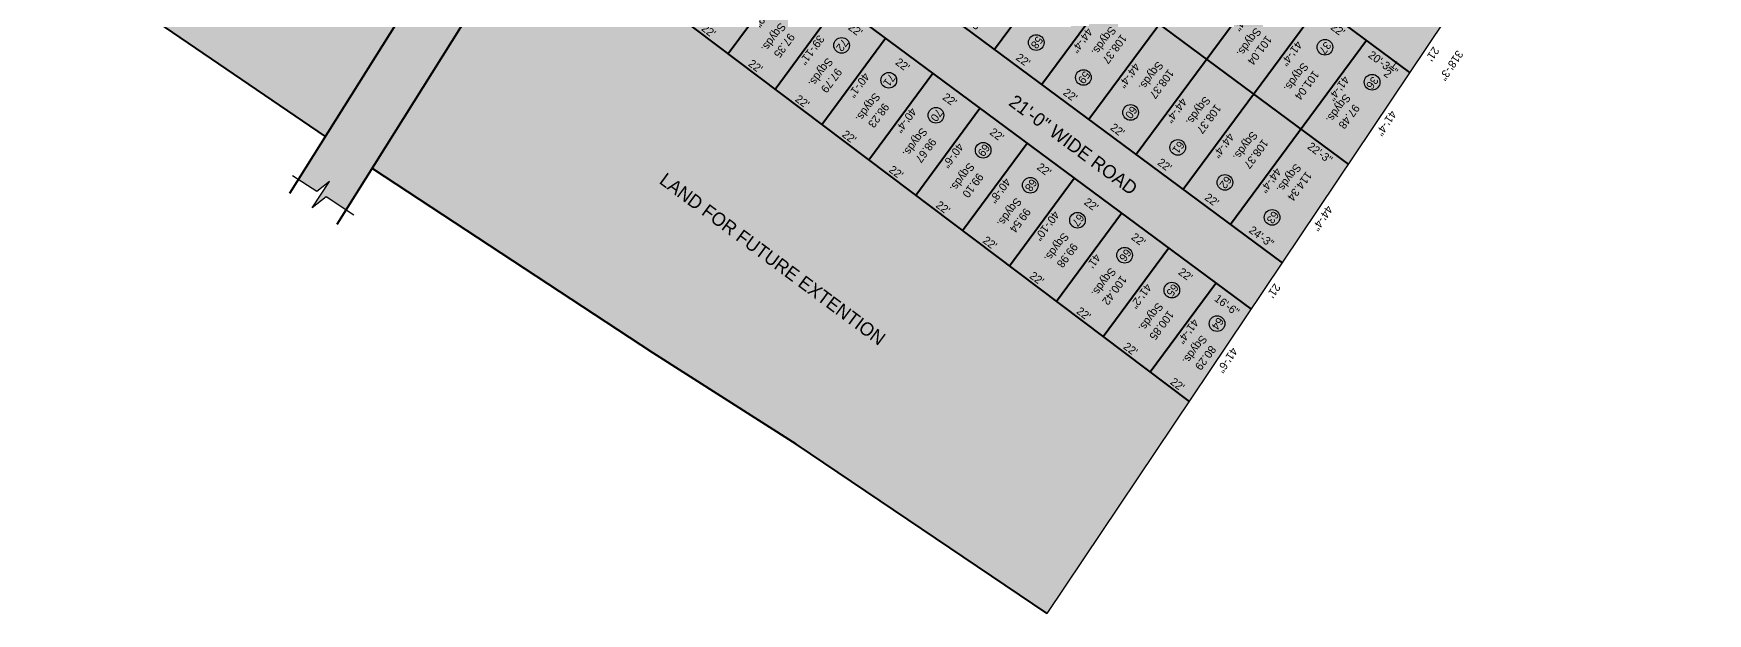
# Model space of a CAD drawing. Header units: inches. Extents: x 762346 to 770488, y 234893 to 242941.
# Drawn here: x 762904 to 770434, y 235318 to 237923 of the extents above; entities that cross this region are included whole.
import ezdxf

# ---------------------------------------------------------------- set-up
doc = ezdxf.new("R2010")
doc.units = ezdxf.units.IN
doc.header["$MEASUREMENT"] = 0
doc.header["$PDMODE"] = 66
doc.layers.get('Defpoints').update_dxf_attribs({"lineweight": 0})
doc.layers.add('DIM', color=5, linetype='Continuous', lineweight=0)
doc.layers.add('Main Road', color=7, linetype='Continuous')
doc.layers.add('Text', color=7, linetype='Continuous')
doc.styles.get("Standard").update_dxf_attribs({"font": 'comic.ttf'})
doc.dimstyles.new('SEC', dxfattribs={"dimtxt": 10, "dimasz": 0.18, "dimexe": 2, "dimexo": 2.0625, "dimgap": 0.25, "dimtad": 0, "dimdec": 1, "dimrnd": 0.0025, "dimzin": 0, "dimdsep": 46, "dimlunit": 4, "dimtxsty": 'Standard', "dimcen": 0.09, "dimclrd": 256, "dimclre": 256, "dimclrt": 256, "dimadec": 0, "dimazin": 0, "dimtfac": 1, "dimtdec": 1, "dimtofl": 0, "dimtmove": 0, "dimatfit": 3, "dimfxl": 1, "dimtolj": 1, "dimtzin": 0, "dimlwd": -1, "dimlwe": -1, "dimarcsym": 0})

# ---------------------------------------------------------------- blocks, each defined once
blk = doc.blocks.new('*D4')
at = {"layer": 'Defpoints', "color": 0, "transparency": 16777216}
for p in [(765900.6, 243846.4, 99.9), (765938.5, 243846.4), (765900.6, 243582.4, 99.9)]:
    blk.add_point(p, dxfattribs=at)
at = {"layer": 'DIM', "color": 5, "transparency": 16777216, "insert": (765938.5, 243714.4), "char_height": 36, "attachment_point": 5, "rotation": 90}
blk.add_mtext("\\A1;22'", dxfattribs=at)
blk = doc.blocks.new('_Oblique')
at = {"color": 0, "linetype": 'ByBlock', "lineweight": -2}
blk.add_line((-0.5, -0.5), (0.5, 0.5), dxfattribs=at)
blk = doc.blocks.new('*D9')
at = {"layer": 'Defpoints', "color": 0, "transparency": 16777216}
for p in [(766890.6, 243054.4), (766928.4, 243054.4, 99.9), (766928.4, 242790.4, 99.9)]:
    blk.add_point(p, dxfattribs=at)
at = {"layer": 'DIM', "color": 5, "transparency": 16777216, "insert": (766890.6, 242922.4), "char_height": 36, "attachment_point": 5, "rotation": 90}
blk.add_mtext("\\A1;22'", dxfattribs=at)
blk = doc.blocks.new('*D10')
at = {"layer": 'Defpoints', "color": 0, "transparency": 16777216}
for p in [(766890.6, 243318.4), (766928.4, 243318.4, 99.9), (766928.4, 243054.4, 99.9)]:
    blk.add_point(p, dxfattribs=at)
at = {"layer": 'DIM', "color": 5, "transparency": 16777216, "insert": (766890.6, 243186.4), "char_height": 36, "attachment_point": 5, "rotation": 90}
blk.add_mtext("\\A1;22'", dxfattribs=at)
blk = doc.blocks.new('*D11')
at = {"layer": 'Defpoints', "color": 0, "transparency": 16777216}
for p in [(766890.6, 243582.4), (766928.4, 243582.4, 99.9), (766928.4, 243318.4, 99.9)]:
    blk.add_point(p, dxfattribs=at)
at = {"layer": 'DIM', "color": 5, "transparency": 16777216, "insert": (766890.6, 243450.4), "char_height": 36, "attachment_point": 5, "rotation": 90}
blk.add_mtext("\\A1;22'", dxfattribs=at)
blk = doc.blocks.new('*D12')
at = {"layer": 'Defpoints', "color": 0, "transparency": 16777216}
for p in [(766890.6, 243846.4), (766928.4, 243846.4, 99.9), (766928.4, 243582.4, 99.9)]:
    blk.add_point(p, dxfattribs=at)
at = {"layer": 'DIM', "color": 5, "transparency": 16777216, "insert": (766890.6, 243714.4), "char_height": 36, "attachment_point": 5, "rotation": 90}
blk.add_mtext("\\A1;22'", dxfattribs=at)
blk = doc.blocks.new('*D13')
at = {"layer": 'Defpoints', "color": 0, "transparency": 16777216}
for p in [(766890.6, 242790.4), (766928.4, 242790.4, 99.9), (766928.4, 242526.4, 99.9)]:
    blk.add_point(p, dxfattribs=at)
at = {"layer": 'DIM', "color": 5, "transparency": 16777216, "insert": (766890.6, 242658.4), "char_height": 36, "attachment_point": 5, "rotation": 90}
blk.add_mtext("\\A1;22'", dxfattribs=at)
blk = doc.blocks.new('*D14')
at = {"layer": 'Defpoints', "color": 0, "transparency": 16777216}
for p in [(766890.6, 242526.4), (766928.4, 242526.4, 99.9), (766928.4, 242250.4, 99.9)]:
    blk.add_point(p, dxfattribs=at)
at = {"layer": 'DIM', "color": 5, "transparency": 16777216, "insert": (766890.6, 242388.4), "char_height": 36, "attachment_point": 5, "rotation": 90}
blk.add_mtext("\\A1;23'", dxfattribs=at)
blk = doc.blocks.new('*D21')
at = {"layer": 'Defpoints', "color": 0, "transparency": 16777216}
for p in [(766396.4, 243054.4, 99.9), (766928.4, 243083.4), (766928.4, 243054.4, 99.9)]:
    blk.add_point(p, dxfattribs=at)
at = {"layer": 'DIM', "color": 5, "transparency": 16777216, "insert": (766662.4, 243083.4), "char_height": 36, "attachment_point": 5}
blk.add_mtext('\\A1;44\'-4"', dxfattribs=at)
blk = doc.blocks.new('*D188')
at = {"layer": 'Defpoints', "color": 0, "transparency": 16777216}
for p in [(766396.4, 242790.4, 99.9), (766928.4, 242819.4), (766928.4, 242790.4, 99.9)]:
    blk.add_point(p, dxfattribs=at)
at = {"layer": 'DIM', "color": 5, "transparency": 16777216, "insert": (766662.4, 242819.4), "char_height": 36, "attachment_point": 5}
blk.add_mtext('\\A1;44\'-4"', dxfattribs=at)
blk = doc.blocks.new('*D190')
at = {"layer": 'Defpoints', "color": 0, "transparency": 16777216}
for p in [(766396.4, 242526.4, 99.9), (766928.4, 242555.4), (766928.4, 242526.4, 99.9)]:
    blk.add_point(p, dxfattribs=at)
at = {"layer": 'DIM', "color": 5, "transparency": 16777216, "insert": (766662.4, 242555.4), "char_height": 36, "attachment_point": 5}
blk.add_mtext('\\A1;44\'-4"', dxfattribs=at)
blk = doc.blocks.new('*D193')
at = {"layer": 'Defpoints', "color": 0, "transparency": 16777216}
for p in [(765900.6, 243318.4, 99.9), (766396.4, 243347.4), (766396.4, 243318.4, 99.9)]:
    blk.add_point(p, dxfattribs=at)
at = {"layer": 'DIM', "color": 5, "transparency": 16777216, "insert": (766148.5, 243347.4), "char_height": 36, "attachment_point": 5}
blk.add_mtext('\\A1;41\'-4"', dxfattribs=at)
blk = doc.blocks.new('*D194')
at = {"layer": 'Defpoints', "color": 0, "transparency": 16777216}
for p in [(766396.4, 243318.4, 99.9), (766928.4, 243347.4), (766928.4, 243318.4, 99.9)]:
    blk.add_point(p, dxfattribs=at)
at = {"layer": 'DIM', "color": 5, "transparency": 16777216, "insert": (766662.4, 243347.4), "char_height": 36, "attachment_point": 5}
blk.add_mtext('\\A1;44\'-4"', dxfattribs=at)
blk = doc.blocks.new('*D195')
at = {"layer": 'Defpoints', "color": 0, "transparency": 16777216}
for p in [(765900.6, 243582.4, 99.9), (766396.4, 243611.4), (766396.4, 243582.4, 99.9)]:
    blk.add_point(p, dxfattribs=at)
at = {"layer": 'DIM', "color": 5, "transparency": 16777216, "insert": (766148.5, 243611.4), "char_height": 36, "attachment_point": 5}
blk.add_mtext('\\A1;41\'-4"', dxfattribs=at)
blk = doc.blocks.new('*D196')
at = {"layer": 'Defpoints', "color": 0, "transparency": 16777216}
for p in [(766396.4, 243582.4, 99.9), (766928.4, 243611.4), (766928.4, 243582.4, 99.9)]:
    blk.add_point(p, dxfattribs=at)
at = {"layer": 'DIM', "color": 5, "transparency": 16777216, "insert": (766662.4, 243611.4), "char_height": 36, "attachment_point": 5}
blk.add_mtext('\\A1;44\'-4"', dxfattribs=at)
blk = doc.blocks.new('*D197')
at = {"layer": 'Defpoints', "color": 0, "transparency": 16777216}
for p in [(765900.6, 243846.4, 99.9), (766396.4, 243875.4), (766396.4, 243846.4, 99.9)]:
    blk.add_point(p, dxfattribs=at)
at = {"layer": 'DIM', "color": 5, "transparency": 16777216, "insert": (766148.5, 243875.4), "char_height": 36, "attachment_point": 5}
blk.add_mtext('\\A1;41\'-4"', dxfattribs=at)
blk = doc.blocks.new('*D198')
at = {"layer": 'Defpoints', "color": 0, "transparency": 16777216}
for p in [(766396.4, 243846.4, 99.9), (766928.4, 243875.4), (766928.4, 243846.4, 99.9)]:
    blk.add_point(p, dxfattribs=at)
at = {"layer": 'DIM', "color": 5, "transparency": 16777216, "insert": (766662.4, 243875.4), "char_height": 36, "attachment_point": 5}
blk.add_mtext('\\A1;44\'-4"', dxfattribs=at)
blk = doc.blocks.new('*D199')
at = {"layer": 'Defpoints', "color": 0, "transparency": 16777216}
for p in [(765900.6, 244089.7, 99.9), (765938.5, 244089.7), (765900.6, 243846.4, 99.9)]:
    blk.add_point(p, dxfattribs=at)
at = {"layer": 'DIM', "color": 5, "transparency": 16777216, "insert": (765938.5, 243968.1), "char_height": 36, "attachment_point": 5, "rotation": 90}
blk.add_mtext('\\A1;20\'-3{\\H1x;\\S1/2;}"', dxfattribs=at)
blk = doc.blocks.new('*D200')
at = {"layer": 'Defpoints', "color": 0, "transparency": 16777216}
for p in [(766890.6, 244137.3), (766928.4, 244137.3, 99.9), (766928.4, 243846.4, 99.9)]:
    blk.add_point(p, dxfattribs=at)
at = {"layer": 'DIM', "color": 5, "transparency": 16777216, "insert": (766890.6, 243991.9), "char_height": 36, "attachment_point": 5, "rotation": 90}
blk.add_mtext('\\A1;24\'-3"', dxfattribs=at)
blk = doc.blocks.new('*D302')
at = {"layer": 'Defpoints', "color": 0, "transparency": 16777216}
for p in [(766396.4, 244112.7), (766396.4, 243846.4), (766431.3, 243846.4)]:
    blk.add_point(p, dxfattribs=at)
at = {"layer": 'DIM', "color": 5, "transparency": 16777216, "insert": (766431.3, 243979.6), "char_height": 36, "attachment_point": 5, "rotation": 90}
blk.add_mtext('\\A1;22\'-3"', dxfattribs=at)
blk = doc.blocks.new('*D266')
at = {"layer": 'Defpoints', "color": 0, "transparency": 16777216}
for p in [(767659.4, 241868.1), (767180.4, 241839.1, 99.9), (767659.4, 241839.1, 99.9)]:
    blk.add_point(p, dxfattribs=at)
at = {"layer": 'DIM', "color": 5, "transparency": 16777216, "insert": (767419.9, 241868.1), "char_height": 36, "attachment_point": 5}
blk.add_mtext('\\A1;39\'-11"', dxfattribs=at)
blk = doc.blocks.new('*D267')
at = {"layer": 'Defpoints', "color": 0, "transparency": 16777216}
for p in [(767180.4, 241575.1, 99.9), (767657.2, 241604.1), (767657.2, 241575.1, 99.9)]:
    blk.add_point(p, dxfattribs=at)
at = {"layer": 'DIM', "color": 5, "transparency": 16777216, "insert": (767418.8, 241604.1), "char_height": 36, "attachment_point": 5}
blk.add_mtext('\\A1;39\'-9"', dxfattribs=at)
blk = doc.blocks.new('*D268')
at = {"layer": 'Defpoints', "color": 0, "transparency": 16777216}
for p in [(767180.4, 242103.1, 99.9), (767661.5, 242132.1), (767661.5, 242103.1, 99.9)]:
    blk.add_point(p, dxfattribs=at)
at = {"layer": 'DIM', "color": 5, "transparency": 16777216, "insert": (767421, 242132.1), "char_height": 36, "attachment_point": 5}
blk.add_mtext('\\A1;40\'-1"', dxfattribs=at)
blk = doc.blocks.new('*D269')
at = {"layer": 'Defpoints', "color": 0, "transparency": 16777216}
for p in [(767663.7, 242396.1), (767180.4, 242367.1, 99.9), (767663.7, 242367.1, 99.9)]:
    blk.add_point(p, dxfattribs=at)
at = {"layer": 'DIM', "color": 5, "transparency": 16777216, "insert": (767422, 242396.1), "char_height": 36, "attachment_point": 5}
blk.add_mtext('\\A1;40\'-4"', dxfattribs=at)
blk = doc.blocks.new('*D270')
at = {"layer": 'Defpoints', "color": 0, "transparency": 16777216}
for p in [(767180.4, 242631.1, 99.9), (767665.8, 242660.1), (767665.8, 242631.1, 99.9)]:
    blk.add_point(p, dxfattribs=at)
at = {"layer": 'DIM', "color": 5, "transparency": 16777216, "insert": (767423.1, 242660.1), "char_height": 36, "attachment_point": 5}
blk.add_mtext('\\A1;40\'-6"', dxfattribs=at)
blk = doc.blocks.new('*D271')
at = {"layer": 'Defpoints', "color": 0, "transparency": 16777216}
for p in [(767668, 242924.1), (767180.4, 242895.1, 99.9), (767668, 242895.1, 99.9)]:
    blk.add_point(p, dxfattribs=at)
at = {"layer": 'DIM', "color": 5, "transparency": 16777216, "insert": (767424.2, 242924.1), "char_height": 36, "attachment_point": 5}
blk.add_mtext('\\A1;40\'-8"', dxfattribs=at)
blk = doc.blocks.new('*D250')
at = {"layer": 'Defpoints', "color": 0, "transparency": 16777216}
for p in [(767672.3, 243452.1), (767180.4, 243423.1, 99.9), (767672.3, 243423, 99.9)]:
    blk.add_point(p, dxfattribs=at)
at = {"layer": 'DIM', "color": 5, "transparency": 16777216, "insert": (767426.3, 243452.1), "char_height": 36, "attachment_point": 5}
blk.add_mtext("\\A1;41'", dxfattribs=at)
blk = doc.blocks.new('*D251')
at = {"layer": 'Defpoints', "color": 0, "transparency": 16777216}
for p in [(767180.4, 243159.1, 99.9), (767670.1, 243188.1), (767670.1, 243159.1, 99.9)]:
    blk.add_point(p, dxfattribs=at)
at = {"layer": 'DIM', "color": 5, "transparency": 16777216, "insert": (767425.3, 243188.1), "char_height": 36, "attachment_point": 5}
blk.add_mtext('\\A1;40\'-10"', dxfattribs=at)
blk = doc.blocks.new('*D252')
at = {"layer": 'Defpoints', "color": 0, "transparency": 16777216}
for p in [(767180.4, 243687.1, 99.9), (767674.4, 243716.1), (767674.4, 243687.1, 99.9)]:
    blk.add_point(p, dxfattribs=at)
at = {"layer": 'DIM', "color": 5, "transparency": 16777216, "insert": (767427.4, 243716.1), "char_height": 36, "attachment_point": 5}
blk.add_mtext('\\A1;41\'-2"', dxfattribs=at)
blk = doc.blocks.new('*D253')
at = {"layer": 'Defpoints', "color": 0, "transparency": 16777216}
for p in [(767676.6, 243980.1), (767180.4, 243951.1, 99.9), (767676.6, 243951.1, 99.9)]:
    blk.add_point(p, dxfattribs=at)
at = {"layer": 'DIM', "color": 5, "transparency": 16777216, "insert": (767428.5, 243980.1), "char_height": 36, "attachment_point": 5}
blk.add_mtext('\\A1;41\'-4"', dxfattribs=at)
blk = doc.blocks.new('*D258')
at = {"layer": 'Defpoints', "color": 0, "transparency": 16777216}
for p in [(767180.4, 242103.1), (767230.1, 242103.1), (767180.4, 241839.1)]:
    blk.add_point(p, dxfattribs=at)
at = {"layer": 'DIM', "color": 5, "transparency": 16777216, "insert": (767230.1, 241971.1), "char_height": 36, "attachment_point": 5, "rotation": 90}
blk.add_mtext("\\A1;22'", dxfattribs=at)
blk = doc.blocks.new('*D259')
at = {"layer": 'Defpoints', "color": 0, "transparency": 16777216}
for p in [(767180.4, 242367.1), (767230.1, 242367.1), (767180.4, 242103.1)]:
    blk.add_point(p, dxfattribs=at)
at = {"layer": 'DIM', "color": 5, "transparency": 16777216, "insert": (767230.1, 242235.1), "char_height": 36, "attachment_point": 5, "rotation": 90}
blk.add_mtext("\\A1;22'", dxfattribs=at)
blk = doc.blocks.new('*D260')
at = {"layer": 'Defpoints', "color": 0, "transparency": 16777216}
for p in [(767180.4, 242631.1), (767230.1, 242631.1), (767180.4, 242367.1)]:
    blk.add_point(p, dxfattribs=at)
at = {"layer": 'DIM', "color": 5, "transparency": 16777216, "insert": (767230.1, 242499.1), "char_height": 36, "attachment_point": 5, "rotation": 90}
blk.add_mtext("\\A1;22'", dxfattribs=at)
blk = doc.blocks.new('*D261')
at = {"layer": 'Defpoints', "color": 0, "transparency": 16777216}
for p in [(767180.4, 242895.1), (767230.1, 242895.1), (767180.4, 242631.1)]:
    blk.add_point(p, dxfattribs=at)
at = {"layer": 'DIM', "color": 5, "transparency": 16777216, "insert": (767230.1, 242763.1), "char_height": 36, "attachment_point": 5, "rotation": 90}
blk.add_mtext("\\A1;22'", dxfattribs=at)
blk = doc.blocks.new('*D213')
at = {"layer": 'Defpoints', "color": 0, "transparency": 16777216}
for p in [(767180.4, 243159.1), (767230.1, 243159.1), (767180.4, 242895.1)]:
    blk.add_point(p, dxfattribs=at)
at = {"layer": 'DIM', "color": 5, "transparency": 16777216, "insert": (767230.1, 243027.1), "char_height": 36, "attachment_point": 5, "rotation": 90}
blk.add_mtext("\\A1;22'", dxfattribs=at)
blk = doc.blocks.new('*D214')
at = {"layer": 'Defpoints', "color": 0, "transparency": 16777216}
for p in [(767180.4, 243423.1), (767230.1, 243423.1), (767180.4, 243159.1)]:
    blk.add_point(p, dxfattribs=at)
at = {"layer": 'DIM', "color": 5, "transparency": 16777216, "insert": (767230.1, 243291.1), "char_height": 36, "attachment_point": 5, "rotation": 90}
blk.add_mtext("\\A1;22'", dxfattribs=at)
blk = doc.blocks.new('*D215')
at = {"layer": 'Defpoints', "color": 0, "transparency": 16777216}
for p in [(767180.4, 243687.1), (767230.1, 243687.1), (767180.4, 243423.1)]:
    blk.add_point(p, dxfattribs=at)
at = {"layer": 'DIM', "color": 5, "transparency": 16777216, "insert": (767230.1, 243555.1), "char_height": 36, "attachment_point": 5, "rotation": 90}
blk.add_mtext("\\A1;22'", dxfattribs=at)
blk = doc.blocks.new('*D216')
at = {"layer": 'Defpoints', "color": 0, "transparency": 16777216}
for p in [(767180.4, 243951.1), (767230.1, 243951.1), (767180.4, 243687.1)]:
    blk.add_point(p, dxfattribs=at)
at = {"layer": 'DIM', "color": 5, "transparency": 16777216, "insert": (767230.1, 243819.1), "char_height": 36, "attachment_point": 5, "rotation": 90}
blk.add_mtext("\\A1;22'", dxfattribs=at)
blk = doc.blocks.new('*D217')
at = {"layer": 'Defpoints', "color": 0, "transparency": 16777216}
for p in [(767180.4, 244149), (767230.1, 244149), (767180.4, 243951.1)]:
    blk.add_point(p, dxfattribs=at)
at = {"layer": 'DIM', "color": 5, "transparency": 16777216, "insert": (767230.1, 244050), "char_height": 36, "attachment_point": 5, "rotation": 90}
blk.add_mtext('\\A1;16\'-6"', dxfattribs=at)
blk = doc.blocks.new('*D222')
at = {"layer": 'Defpoints', "color": 0, "transparency": 16777216}
for p in [(765898.8, 244128.6), (765648.6, 244078.1), (765900.6, 244089.7)]:
    blk.add_point(p, dxfattribs=at)
at = {"layer": 'DIM', "color": 5, "transparency": 16777216, "insert": (765772.8, 244122.8), "char_height": 36, "attachment_point": 5, "rotation": 2.64879}
blk.add_mtext("\\A1;21'", dxfattribs=at)
blk = doc.blocks.new('*D223')
at = {"layer": 'Defpoints', "color": 0, "transparency": 16777216}
for p in [(766394.6, 244151.5), (766396.4, 244112.7), (765900.6, 244089.7)]:
    blk.add_point(p, dxfattribs=at)
at = {"layer": 'DIM', "color": 5, "transparency": 16777216, "insert": (766146.7, 244140.1), "char_height": 36, "attachment_point": 5, "rotation": 2.64879}
blk.add_mtext('\\A1;41\'-4"', dxfattribs=at)
blk = doc.blocks.new('*D224')
at = {"layer": 'Defpoints', "color": 0, "transparency": 16777216}
for p in [(766396.4, 244112.7), (766926.6, 244176.2), (766928.4, 244137.3)]:
    blk.add_point(p, dxfattribs=at)
at = {"layer": 'DIM', "color": 5, "transparency": 16777216, "insert": (766660.6, 244163.8), "char_height": 36, "attachment_point": 5, "rotation": 2.64879}
blk.add_mtext('\\A1;44\'-4"', dxfattribs=at)
blk = doc.blocks.new('*D225')
at = {"layer": 'Defpoints', "color": 0, "transparency": 16777216}
for p in [(767178.6, 244187.8), (766928.4, 244137.3), (767180.4, 244149)]:
    blk.add_point(p, dxfattribs=at)
at = {"layer": 'DIM', "color": 5, "transparency": 16777216, "insert": (767052.6, 244182), "char_height": 36, "attachment_point": 5, "rotation": 2.64879}
blk.add_mtext("\\A1;21'", dxfattribs=at)
blk = doc.blocks.new('*D226')
at = {"layer": 'Defpoints', "color": 0, "transparency": 16777216}
for p in [(767676.6, 244210.9), (767180.4, 244149), (767678.4, 244172)]:
    blk.add_point(p, dxfattribs=at)
at = {"layer": 'DIM', "color": 5, "transparency": 16777216, "insert": (767427.6, 244199.3), "char_height": 36, "attachment_point": 5, "rotation": 2.64879}
blk.add_mtext('\\A1;41\'-6"', dxfattribs=at)
blk = doc.blocks.new('*D299')
at = {"layer": 'Defpoints', "color": 0, "transparency": 16777216}
for p in [(763857.1, 244132.1), (767678.4, 244172), (763863.5, 243995.5)]:
    blk.add_point(p, dxfattribs=at)
at = {"layer": 'DIM', "color": 5, "transparency": 16777216, "insert": (765764.6, 244220.4), "char_height": 36, "attachment_point": 5, "rotation": 2.64879}
blk.add_mtext('\\A1;318\'-3"', dxfattribs=at)
blk = doc.blocks.new('*D277')
at = {"layer": 'Defpoints', "color": 0, "transparency": 16777216}
for p in [(767628.1, 241575.4), (767657.2, 241575.1), (767655.1, 241311.1)]:
    blk.add_point(p, dxfattribs=at)
at = {"layer": 'DIM', "color": 5, "transparency": 16777216, "insert": (767627, 241443.4), "char_height": 36, "attachment_point": 5, "rotation": 89.53329}
blk.add_mtext("\\A1;22'", dxfattribs=at)
blk = doc.blocks.new('*D278')
at = {"layer": 'Defpoints', "color": 0, "transparency": 16777216}
for p in [(767630.3, 241839.4), (767659.4, 241839.1), (767657.2, 241575.1)]:
    blk.add_point(p, dxfattribs=at)
at = {"layer": 'DIM', "color": 5, "transparency": 16777216, "insert": (767629.2, 241707.4), "char_height": 36, "attachment_point": 5, "rotation": 89.53329}
blk.add_mtext("\\A1;22'", dxfattribs=at)
blk = doc.blocks.new('*D279')
at = {"layer": 'Defpoints', "color": 0, "transparency": 16777216}
for p in [(767632.4, 242103.4), (767661.5, 242103.1), (767659.4, 241839.1)]:
    blk.add_point(p, dxfattribs=at)
at = {"layer": 'DIM', "color": 5, "transparency": 16777216, "insert": (767631.3, 241971.4), "char_height": 36, "attachment_point": 5, "rotation": 89.53329}
blk.add_mtext("\\A1;22'", dxfattribs=at)
blk = doc.blocks.new('*D280')
at = {"layer": 'Defpoints', "color": 0, "transparency": 16777216}
for p in [(767634.6, 242367.4), (767663.7, 242367.1), (767661.5, 242103.1)]:
    blk.add_point(p, dxfattribs=at)
at = {"layer": 'DIM', "color": 5, "transparency": 16777216, "insert": (767633.5, 242235.4), "char_height": 36, "attachment_point": 5, "rotation": 89.53329}
blk.add_mtext("\\A1;22'", dxfattribs=at)
blk = doc.blocks.new('*D281')
at = {"layer": 'Defpoints', "color": 0, "transparency": 16777216}
for p in [(767638.9, 242895.4), (767668, 242895.1), (767665.8, 242631.1)]:
    blk.add_point(p, dxfattribs=at)
at = {"layer": 'DIM', "color": 5, "transparency": 16777216, "insert": (767637.8, 242763.4), "char_height": 36, "attachment_point": 5, "rotation": 89.53329}
blk.add_mtext("\\A1;22'", dxfattribs=at)
blk = doc.blocks.new('*D282')
at = {"layer": 'Defpoints', "color": 0, "transparency": 16777216}
for p in [(767636.7, 242631.4), (767665.8, 242631.1), (767663.7, 242367.1)]:
    blk.add_point(p, dxfattribs=at)
at = {"layer": 'DIM', "color": 5, "transparency": 16777216, "insert": (767635.6, 242499.4), "char_height": 36, "attachment_point": 5, "rotation": 89.53329}
blk.add_mtext("\\A1;22'", dxfattribs=at)
blk = doc.blocks.new('*D283')
at = {"layer": 'Defpoints', "color": 0, "transparency": 16777216}
for p in [(767641, 243159.4), (767670.1, 243159.1), (767668, 242895.1)]:
    blk.add_point(p, dxfattribs=at)
at = {"layer": 'DIM', "color": 5, "transparency": 16777216, "insert": (767639.9, 243027.4), "char_height": 36, "attachment_point": 5, "rotation": 89.53329}
blk.add_mtext("\\A1;22'", dxfattribs=at)
blk = doc.blocks.new('*D284')
at = {"layer": 'Defpoints', "color": 0, "transparency": 16777216}
for p in [(767645.3, 243687.4), (767674.4, 243687.1), (767672.3, 243423.1)]:
    blk.add_point(p, dxfattribs=at)
at = {"layer": 'DIM', "color": 5, "transparency": 16777216, "insert": (767644.2, 243555.4), "char_height": 36, "attachment_point": 5, "rotation": 89.53329}
blk.add_mtext("\\A1;22'", dxfattribs=at)
blk = doc.blocks.new('*D285')
at = {"layer": 'Defpoints', "color": 0, "transparency": 16777216}
for p in [(767643.2, 243423.4), (767672.3, 243423.1), (767670.1, 243159.1)]:
    blk.add_point(p, dxfattribs=at)
at = {"layer": 'DIM', "color": 5, "transparency": 16777216, "insert": (767642.1, 243291.4), "char_height": 36, "attachment_point": 5, "rotation": 89.53329}
blk.add_mtext("\\A1;22'", dxfattribs=at)
blk = doc.blocks.new('*D286')
at = {"layer": 'Defpoints', "color": 0, "transparency": 16777216}
for p in [(767649.6, 244215.4), (767678.7, 244215.1), (767676.6, 243951.1)]:
    blk.add_point(p, dxfattribs=at)
at = {"layer": 'DIM', "color": 5, "transparency": 16777216, "insert": (767648.5, 244083.4), "char_height": 36, "attachment_point": 5, "rotation": 89.53329}
blk.add_mtext("\\A1;22'", dxfattribs=at)
blk = doc.blocks.new('*D287')
at = {"layer": 'Defpoints', "color": 0, "transparency": 16777216}
for p in [(767647.5, 243951.4), (767676.6, 243951.1), (767674.4, 243687.1)]:
    blk.add_point(p, dxfattribs=at)
at = {"layer": 'DIM', "color": 5, "transparency": 16777216, "insert": (767646.4, 243819.4), "char_height": 36, "attachment_point": 5, "rotation": 89.53329}
blk.add_mtext("\\A1;22'", dxfattribs=at)
blk = doc.blocks.new('ram')
at = {"true_color": 0xafd9aa}
h = blk.add_hatch(color=9, dxfattribs=at)
h.dxf.hatch_style = 1
h.paths.add_polyline_path([(769034.58, 240340.63), (767662.2, 240235.14), (767662.2, 238500.21), (768825.05, 238551.65), (768813.55, 238857.33), (768911.44, 238860.17), (768905.52, 239071.43), (769083.82, 239077.96)])
h.paths.add_polyline_path([(768938.46, 242102.81), (768885.67, 242864.64), (768824.52, 244225.01), (767678.38, 244171.99), (767648.38, 240489.13), (769024.75, 240594.92)])
h = blk.add_hatch(color=9)
h.dxf.hatch_style = 1
h.paths.add_polyline_path([(767180.38, 244148.95), (766928.38, 244137.29), (766928.38, 242250.42), (765900.58, 242250.42), (765900.58, 244089.74), (765648.58, 244078.08), (765648.58, 242250.42), (764652.41, 242250.42), (764652.41, 244032), (764400.41, 244020.34), (764400.41, 242253.42), (763879.97, 242253.42), (763882.39, 241998.42), (764400.41, 241998.42), (764400.41, 240114.2), (763900.25, 240114.2), (763902.64, 239862.2), (767662.2, 239862.2), (767662.2, 240114.2), (767180.38, 240114.2), (767180.38, 240235.14), (767662.2, 240235.14), (769262.47, 240358.15), (769256.94, 240456.72), (769185.91, 240476.03), (769326.83, 240483.92), (769250.45, 240504.25), (769244.43, 240611.81), (767648.38, 240489.13), (767180.38, 240489.13)])
h.paths.add_polyline_path([(766928.38, 241998.42), (766928.38, 240114.2), (765900.58, 240114.2), (765900.58, 241998.42)], flags=16)
h.paths.add_polyline_path([(765648.58, 241998.42), (765648.58, 240114.2), (764652.41, 240114.2), (764652.41, 241998.42)], flags=16)
at = {"true_color": 0xf27172}
h = blk.add_hatch(color=11, dxfattribs=at)
h.dxf.hatch_style = 1
h.paths.add_polyline_path([(766928.38, 244137.29), (765900.58, 244089.74), (765900.58, 242250.42), (766928.38, 242250.42)])
at = {"layer": 'DIM'}
h = blk.add_hatch(color=2, dxfattribs=at)
h.dxf.hatch_style = 1
h.paths.add_polyline_path([(767678.38, 244171.99), (767180.38, 244148.95), (767180.38, 240489.13), (767648.38, 240489.13)])
at = {"lineweight": 40}
for p, q in [((768824.52, 244225.01), (768885.67, 242864.64)), ((767180.38, 240489.13), (767180.38, 244148.95)), ((767676.58, 243951.13), (767180.38, 243951.13)), ((767674.43, 243687.13), (767180.38, 243687.13)), ((767672.28, 243423.13), (767180.38, 243423.13)), ((767670.13, 243159.13), (767180.38, 243159.13)), ((767667.98, 242895.13), (767180.38, 242895.13)), ((768885.67, 242864.64), (768938.46, 242102.81)), ((767665.83, 242631.13), (767180.38, 242631.13)), ((767663.68, 242367.13), (767180.38, 242367.13)), ((767661.53, 242103.13), (767180.38, 242103.13)), ((768938.46, 242102.81), (769024.5, 240599.3)), ((767659.38, 241839.13), (767180.38, 241839.13)), ((767657.23, 241575.13), (767180.38, 241575.13)), ((767648.38, 240489.13), (769322.24, 240617.79)), ((767662.2, 240235.14), (769336.06, 240363.8)), ((769034.58, 240340.63), (769083.82, 239077.96))]:
    blk.add_line(p, q, dxfattribs=at)
at = {"linetype": 'Continuous', "lineweight": 40}
for p, q in [((766928.38, 244137.29), (766928.38, 242250.42)), ((767678.38, 244171.99), (767648.38, 240489.13)), ((765900.58, 244089.74), (765900.58, 242250.42))]:
    blk.add_line(p, q, dxfattribs=at)
blk.add_lwpolyline([(768824.52, 244225.01), (763863.45, 243995.5)])
at = {"lineweight": 40}
for points in [[(766396.41, 244112.68), (766396.41, 242250.42)], [(766928.38, 243846.42), (765900.58, 243846.42)], [(766928.38, 243582.42), (765900.58, 243582.42)], [(766928.38, 243318.42), (765900.58, 243318.42)], [(766928.38, 243054.42), (765900.58, 243054.42)], [(766928.38, 242790.42), (765900.58, 242790.42)], [(766928.38, 242526.42), (765900.58, 242526.42)]]:
    blk.add_lwpolyline(points, dxfattribs=at)
at = {"lineweight": 30}
blk.add_lwpolyline([(769242.05, 240654.25), (769250.45, 240504.25), (769326.83, 240483.92), (769185.91, 240476.03), (769256.94, 240456.72), (769264.18, 240327.5)], dxfattribs=at)
for centre in [(767323.56, 244063.9), (766036.52, 243978.91), (766792.45, 243978.91), (767323.56, 243810.96), (766036.52, 243714.91), (766792.45, 243714.91), (767323.56, 243546.96), (766792.45, 243450.91), (767323.56, 243282.96), (766792.45, 243186.91), (767323.56, 243018.96), (766792.45, 242922.91), (767323.56, 242754.96), (766792.45, 242658.91), (767323.56, 242490.96), (767323.56, 242226.96), (767323.56, 241962.96)]:
    blk.add_circle(centre, 35.16)
at = {"layer": 'Main Road', "lineweight": 40, "char_height": 60, "attachment_point": 1, "rotation": 90}
for s, insert in [('21\'-0" WIDE ROAD ', (767032.6, 242721.19, -99.87)), ('LAND FOR FUTURE EXTENTION', (768249.98, 241667.4, -99.87))]:
    blk.add_mtext_dynamic_manual_height_columns(s, width=4787.4791, gutter_width=50, heights=[0], dxfattribs=dict(at, insert=insert))
at = {"layer": 'Text', "lineweight": 40, "char_height": 36}
for s, insert, attachment_point in [('\\pxqc;80.29\\PSqyds.', (767379.5, 244025.47, -99.87), 7), ('\\pxqc;97.48\\PSqyds.', (766124.24, 243899.29, -99.87), 7), ('\\pxqc;114.34\\PSqyds.', (766704.72, 243906.98, -99.87), 9), ('\\pxqc;100.85\\PSqyds.', (767379.5, 243779.78, -99.87), 7), ('\\pxqc;101.04\\PSqyds.', (766124.24, 243663.08, -99.87), 7), ('\\pxqc;108.37\\PSqyds.', (766704.72, 243663.08, -99.87), 9), ('\\pxqc;100.42\\PSqyds.', (767379.5, 243515.78, -99.87), 7), ('\\pxqc;101.04\\PSqyds.', (766124.24, 243399.08, -99.87), 7), ('\\pxqc;108.37\\PSqyds.', (766704.72, 243399.08, -99.87), 9), ('\\pxqc;99.98\\PSqyds.', (767379.5, 243251.78, -99.87), 7), ('\\pxqc;108.37\\PSqyds.', (766704.72, 243135.08, -99.87), 9), ('\\pxqc;99.54\\PSqyds.', (767379.5, 242987.78, -99.87), 7), ('\\pxqc;108.37\\PSqyds.', (766704.72, 242871.08, -99.87), 9), ('\\pxqc;99.10\\PSqyds.', (767379.5, 242723.78, -99.87), 7), ('\\pxqc;98.67\\PSqyds.', (767379.5, 242459.78, -99.87), 7), ('\\pxqc;98.23\\PSqyds.', (767379.5, 242195.78, -99.87), 7), ('\\pxqc;97.79\\PSqyds.', (767379.5, 241931.78, -99.87), 7), ('\\pxqc;97.35\\PSqyds.', (767379.5, 241667.78, -99.87), 7)]:
    blk.add_mtext_dynamic_manual_height_columns(s, width=196.5811, gutter_width=50, heights=[0], dxfattribs=dict(at, insert=insert, attachment_point=attachment_point))
at = {"layer": 'Text', "char_height": 36}
for s, insert, attachment_point in [('\\pxqc;64', (764927.84, 244048.05), 7), ('\\pxqc;36', (768432.24, 243963.06), 9), ('\\pxqc;63', (764396.72, 243963.06), 7), ('\\pxqc;65', (764927.84, 243795.11), 7), ('\\pxqc;37', (768432.24, 243699.06), 9), ('\\pxqc;62', (764396.72, 243699.06), 7), ('\\pxqc;66', (764927.84, 243531.11), 7), ('\\pxqc;61', (764396.72, 243435.06), 7), ('\\pxqc;67', (764927.84, 243267.11), 7), ('\\pxqc;60', (764396.72, 243171.06), 7), ('\\pxqc;68', (764927.84, 243003.11), 7), ('\\pxqc;59', (764396.72, 242907.06), 7), ('\\pxqc;69', (764927.84, 242739.11), 7), ('\\pxqc;58', (764396.72, 242643.06), 7), ('\\pxqc;70', (764927.84, 242475.11), 7), ('\\pxqc;71', (764927.84, 242211.11), 7), ('\\pxqc;72', (764927.84, 241947.11), 7)]:
    blk.add_mtext_dynamic_manual_height_columns(s, width=4787.4791, gutter_width=50, heights=[0], dxfattribs=dict(at, insert=insert, attachment_point=attachment_point))
at = {"layer": 'DIM'}
for p1, p2, distance, picture, middle in [((767678.38, 244171.99), (763863.45, 243995.5), -136.78, '*D299', (765764.6, 244220.38)), ((767676.58, 243951.13), (767678.74, 244215.13), 29.13, '*D286', (767648.53, 244083.37)), ((766928.38, 243846.42), (766928.38, 244137.29), 37.75, '*D200', (766890.63, 243991.86, -99.87)), ((767180.38, 243951.13), (767180.38, 244148.95), -49.7, '*D217', (767230.09, 244050.04)), ((765900.58, 243846.42), (765900.58, 244089.74), -37.89, '*D199', (765938.47, 243968.08, -99.87)), ((767180.38, 243687.13), (767180.38, 243951.13), -49.7, '*D216', (767230.09, 243819.13)), ((767674.43, 243687.13), (767676.58, 243951.13), 29.13, '*D287', (767646.38, 243819.37)), ((765900.58, 243582.42), (765900.58, 243846.42), -37.89, '*D4', (765938.47, 243714.42, -99.87)), ((766928.38, 243582.42), (766928.38, 243846.42), 37.75, '*D12', (766890.63, 243714.42, -99.87)), ((767180.38, 243423.13), (767180.38, 243687.13), -49.7, '*D215', (767230.09, 243555.13)), ((767672.28, 243423.13), (767674.43, 243687.13), 29.13, '*D284', (767644.23, 243555.37)), ((766928.38, 243318.42), (766928.38, 243582.42), 37.75, '*D11', (766890.63, 243450.42, -99.87)), ((767180.38, 243159.13), (767180.38, 243423.13), -49.7, '*D214', (767230.09, 243291.13)), ((767670.13, 243159.13), (767672.28, 243423.13), 29.13, '*D285', (767642.08, 243291.37)), ((766928.38, 243054.42), (766928.38, 243318.42), 37.75, '*D10', (766890.63, 243186.42, -99.87)), ((767180.38, 242895.13), (767180.38, 243159.13), -49.7, '*D213', (767230.09, 243027.13)), ((767667.98, 242895.13), (767670.13, 243159.13), 29.13, '*D283', (767639.93, 243027.37)), ((766928.38, 242790.42), (766928.38, 243054.42), 37.75, '*D9', (766890.63, 242922.42, -99.87)), ((767180.38, 242631.13), (767180.38, 242895.13), -49.7, '*D261', (767230.09, 242763.13)), ((767665.83, 242631.13), (767667.98, 242895.13), 29.13, '*D281', (767637.78, 242763.37)), ((766928.38, 242526.42), (766928.38, 242790.42), 37.75, '*D13', (766890.63, 242658.42, -99.87)), ((767180.38, 242367.13), (767180.38, 242631.13), -49.7, '*D260', (767230.09, 242499.13)), ((767663.68, 242367.13), (767665.83, 242631.13), 29.13, '*D282', (767635.63, 242499.37)), ((766928.38, 242250.42), (766928.38, 242526.42), 37.75, '*D14', (766890.63, 242388.42, -99.87)), ((767180.38, 242103.13), (767180.38, 242367.13), -49.7, '*D259', (767230.09, 242235.13)), ((767661.53, 242103.13), (767663.68, 242367.13), 29.13, '*D280', (767633.48, 242235.37)), ((767180.38, 241839.13), (767180.38, 242103.13), -49.7, '*D258', (767230.09, 241971.13)), ((767659.38, 241839.13), (767661.53, 242103.13), 29.13, '*D279', (767631.33, 241971.37)), ((767657.23, 241575.13), (767659.38, 241839.13), 29.13, '*D278', (767629.17, 241707.37)), ((767655.08, 241311.13), (767657.23, 241575.13), 29.13, '*D277', (767627.02, 241443.37))]:
    dim = blk.add_aligned_dim(p1=p1, p2=p2, distance=distance, dimstyle='SEC', override={"dimtxt": 36, "dimasz": 12, "dimse1": 1, "dimse2": 1, "dimsd1": 1, "dimsd2": 1, "dimclrt": 5, "dimldrblk": 'Oblique', "dimfxl": 0.18, "dimtfillclr": 3}, dxfattribs=at)
    dim.commit()
    dim.dimension.update_dxf_attribs({"geometry": picture, "text_midpoint": middle})
for p1, p2, distance, text, picture, middle in [((766396.41, 244112.68), (766928.38, 244137.29), 38.9, '44\'-4"', '*D224', (766660.6, 244163.85)), ((766928.38, 244137.29), (767180.38, 244148.95), 38.9, "21'", '*D225', (767052.59, 244181.98)), ((767180.38, 244148.95), (767678.38, 244171.99), 38.9, '41\'-6"', '*D226', (767427.59, 244199.33)), ((765648.58, 244078.08), (765900.58, 244089.74), 38.9, "21'", '*D222', (765772.78, 244122.78)), ((765900.58, 244089.74), (766396.41, 244112.68), 38.9, '41\'-4"', '*D223', (766146.7, 244140.07)), ((766396.41, 244112.68), (766396.41, 243846.42), 34.85, '22\'-3"', '*D302', (766431.26, 243979.55))]:
    dim = blk.add_aligned_dim(p1=p1, p2=p2, distance=distance, text=text, dimstyle='SEC', override={"dimtxt": 36, "dimasz": 12, "dimse1": 1, "dimse2": 1, "dimsd1": 1, "dimsd2": 1, "dimclrt": 5, "dimldrblk": 'Oblique', "dimfxl": 0.18, "dimtfillclr": 3}, dxfattribs=at)
    dim.commit()
    dim.dimension.update_dxf_attribs({"geometry": picture, "text_midpoint": middle})
for base, p1, p2, picture, middle in [((767676.58, 243980.11, -99.87), (767180.38, 243951.13), (767676.58, 243951.13), '*D253', (767428.48, 243980.11, -99.87)), ((766396.41, 243875.4, -99.87), (765900.58, 243846.42), (766396.41, 243846.42), '*D197', (766148.49, 243875.4, -99.87)), ((766928.38, 243875.4, -99.87), (766396.41, 243846.42), (766928.38, 243846.42), '*D198', (766662.4, 243875.4, -99.87)), ((767674.434, 243716.112, -99.872), (767180.3836, 243687.1301), (767674.434, 243687.1301), '*D252', (767427.4088, 243716.112, -99.872)), ((766396.41, 243611.4, -99.87), (765900.58, 243582.42), (766396.41, 243582.42), '*D195', (766148.49, 243611.4, -99.87)), ((766928.38, 243611.4, -99.87), (766396.41, 243582.42), (766928.38, 243582.42), '*D196', (766662.4, 243611.4, -99.87)), ((767672.28, 243452.11, -99.87), (767180.38, 243423.13), (767672.28, 243422.95), '*D250', (767426.33, 243452.11, -99.87)), ((766396.41, 243347.4, -99.87), (765900.58, 243318.42), (766396.41, 243318.42), '*D193', (766148.49, 243347.4, -99.87)), ((766928.38, 243347.4, -99.87), (766396.41, 243318.42), (766928.38, 243318.42), '*D194', (766662.4, 243347.4, -99.87)), ((767670.133, 243188.112, -99.872), (767180.3836, 243159.1301), (767670.133, 243159.1301), '*D251', (767425.2583, 243188.112, -99.872)), ((766928.38, 243083.4, -99.87), (766396.41, 243054.42), (766928.38, 243054.42), '*D21', (766662.4, 243083.4, -99.87)), ((766928.38, 242819.4, -99.87), (766396.41, 242790.42), (766928.38, 242790.42), '*D188', (766662.4, 242819.4, -99.87)), ((766928.38, 242555.4, -99.87), (766396.41, 242526.42), (766928.38, 242526.42), '*D190', (766662.4, 242555.4, -99.87)), ((767661.531, 242132.112, -99.872), (767180.3836, 242103.1301), (767661.531, 242103.1301), '*D268', (767420.9573, 242132.112, -99.872)), ((767659.38, 241868.11, -99.87), (767180.38, 241839.13), (767659.38, 241839.13), '*D266', (767419.88, 241868.11, -99.87)), ((767657.2295, 241604.112, -99.872), (767180.3836, 241575.1301), (767657.2295, 241575.0776), '*D267', (767418.8066, 241604.112, -99.872))]:
    dim = blk.add_linear_dim(base=base, p1=p1, p2=p2, dimstyle='SEC', override={"dimtxt": 36, "dimasz": 12, "dimse1": 1, "dimse2": 1, "dimsd1": 1, "dimsd2": 1, "dimclrt": 5, "dimldrblk": 'Oblique', "dimfxl": 0.18, "dimtfillclr": 3}, dxfattribs=at)
    dim.commit()
    dim.dimension.update_dxf_attribs({"geometry": picture, "text_midpoint": middle})
for base, p1, p2, text, picture, middle in [((767667.98, 242924.11, -99.87), (767180.38, 242895.13), (767667.98, 242895.13), '40\'-8"', '*D271', (767424.18, 242924.11, -99.87)), ((767665.83, 242660.11, -99.87), (767180.38, 242631.13), (767665.83, 242631.13), '40\'-6"', '*D270', (767423.11, 242660.11, -99.87)), ((767663.68, 242396.11, -99.87), (767180.38, 242367.13), (767663.68, 242367.13), '40\'-4"', '*D269', (767422.03, 242396.11, -99.87))]:
    dim = blk.add_linear_dim(base=base, p1=p1, p2=p2, text=text, dimstyle='SEC', override={"dimtxt": 36, "dimasz": 12, "dimse1": 1, "dimse2": 1, "dimsd1": 1, "dimsd2": 1, "dimclrt": 5, "dimldrblk": 'Oblique', "dimfxl": 0.18, "dimtfillclr": 3}, dxfattribs=at)
    dim.commit()
    dim.dimension.update_dxf_attribs({"geometry": picture, "text_midpoint": middle})

msp = doc.modelspace()

# ---------------------------------------------------------------- block references
at = {"rotation": 233.4756329251595}
msp.add_blockref('ram', (1028780.8, 998502.3), dxfattribs=at)

doc.saveas('drawing.dxf')
